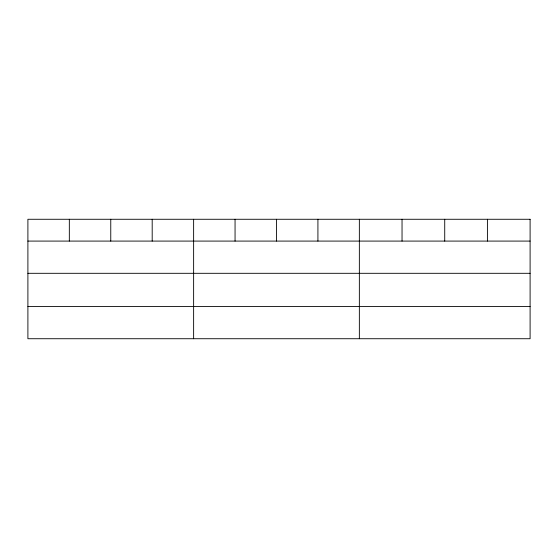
<?xml version="1.0" encoding="UTF-8"?>
<svg xmlns="http://www.w3.org/2000/svg" width="558" height="558" viewBox="0 0 558 558"><rect width="100%" height="100%" fill="white"/><g stroke="black" fill="none" stroke-linecap="round" stroke-linejoin="round"><path stroke-width="0.84" d="M27.9 241.084L530.1 241.084M27.9 273.308L530.1 273.308M27.9 306.502L530.1 306.502M487.413 219.273L487.413 241.084M444.726 219.273L444.726 241.084M402.039 219.273L402.039 241.084M359.352 219.273L359.352 338.727M317.921 219.273L317.921 241.084M276.489 219.273L276.489 241.084M235.058 219.273L235.058 241.084M193.626 219.273L193.626 338.727M152.195 219.273L152.195 241.084M110.763 219.273L110.763 241.084M69.332 219.273L69.332 241.084M530.1 219.273L27.9 219.273L27.9 338.727L530.1 338.727L530.1 219.273"/></g></svg>
